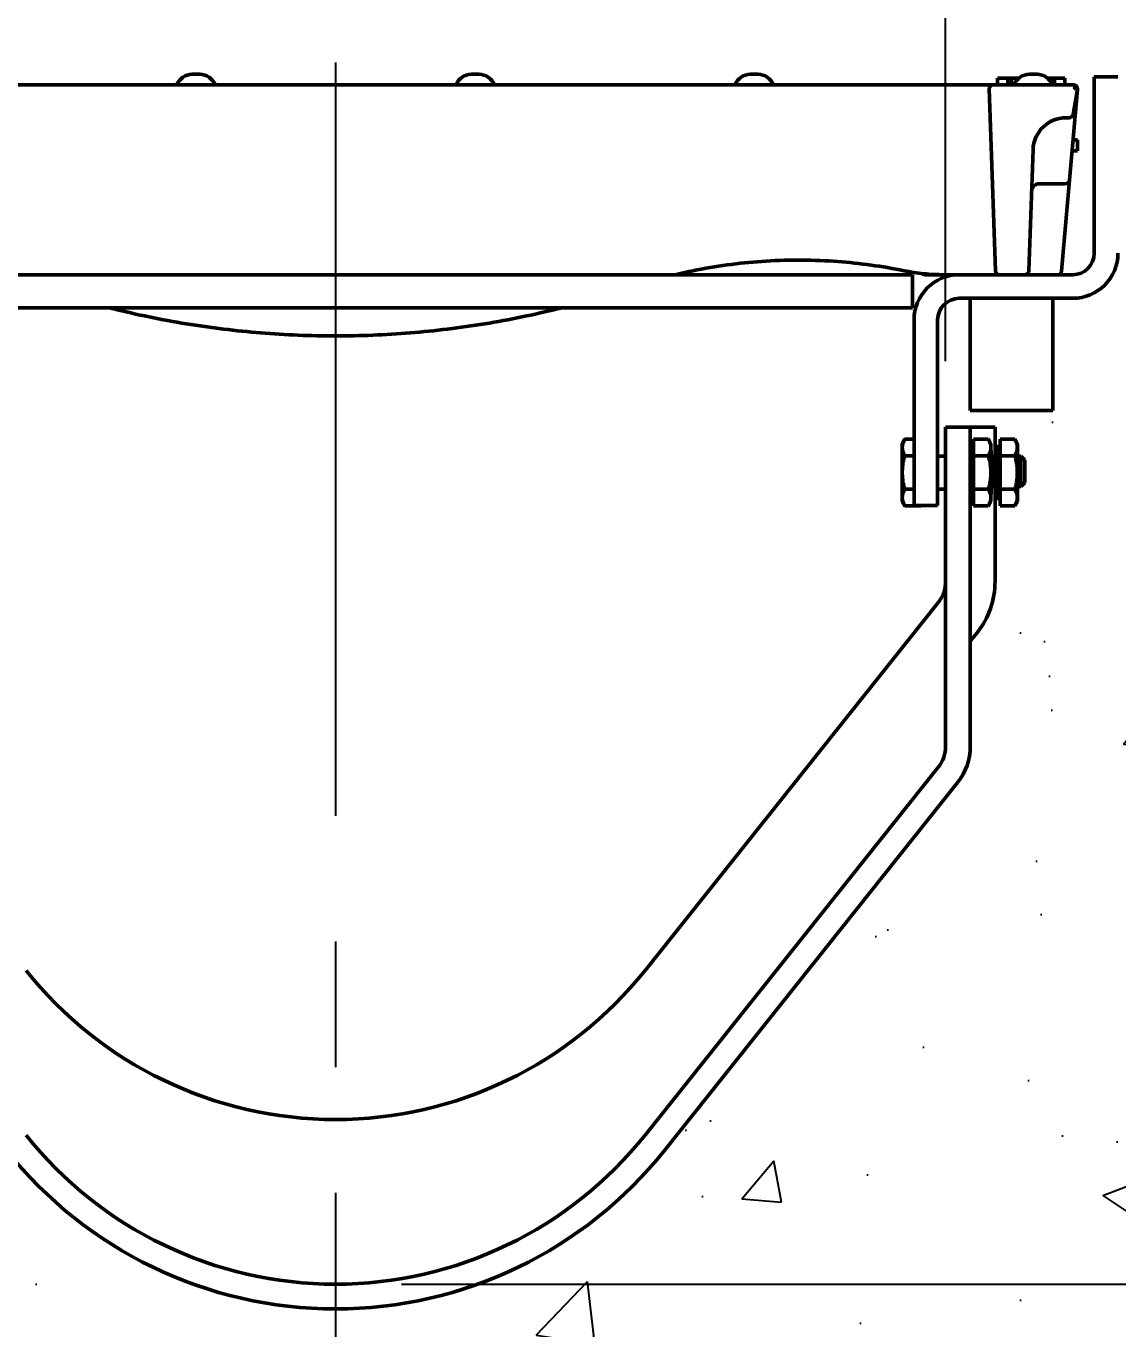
# Model space of a CAD drawing. Header units: inches. Extents: x 31 to 195, y 77 to 126.
# Drawn here: x 38.89 to 47.17, y 83.94 to 93.82 of the extents above; entities that cross this region are included whole.
import ezdxf

# ---------------------------------------------------------------- set-up
doc = ezdxf.new("R2010")
doc.units = ezdxf.units.IN
doc.header["$LTSCALE"] = 8
doc.header["$MEASUREMENT"] = 0
doc.linetypes.add('CENTER2', pattern=[1.125, 0.75, -0.125, 0.125, -0.125])
doc.layers.add('Visible (ANSI)', color=7, linetype='Continuous', lineweight=50)
doc.styles.get("Standard").update_dxf_attribs({"font": 'romans.shx'})
doc.dimstyles.get("Standard").update_dxf_attribs({"dimtxt": 1.5, "dimasz": 0.75, "dimexe": 0.5, "dimexo": 0.5, "dimgap": 0.5, "dimtad": 0, "dimtih": 1, "dimtoh": 1, "dimdec": 5, "dimzin": 0, "dimdsep": 46, "dimlunit": 5, "dimtxsty": 'Standard', "dimcen": 0, "dimclrd": 256, "dimclre": 256, "dimclrt": 256, "dimadec": 0, "dimazin": 0, "dimtfac": 0.75, "dimtdec": 5, "dimtofl": 0, "dimtmove": 0, "dimatfit": 3, "dimfxl": 0, "dimtolj": 1, "dimtzin": 0, "dimlwd": -1, "dimlwe": -1, "dimarcsym": 0})

# ---------------------------------------------------------------- blocks, each defined once
blk = doc.blocks.new('*D1')
for p, q in [((36.6134, 91.283), (36.6134, 101.5042)), ((45.8634, 91.283), (45.8634, 101.5042)), ((37.3634, 101.0042), (45.1134, 101.0042)), ((45.8634, 101.0042), (48.1134, 101.0042))]:
    blk.add_line(p, q)
for points in [[(37.3634, 101.1292), (37.3634, 100.8792), (36.6134, 101.0042)], [(45.1134, 101.1292), (45.1134, 100.8792), (45.8634, 101.0042)]]:
    blk.add_solid(points)
at = {"layer": 'Defpoints', "color": 0}
for p in [(45.8634, 101.0042), (36.6134, 90.783), (45.8634, 90.783)]:
    blk.add_point(p, dxfattribs=at)
at = {"insert": (53.417, 101.0042), "char_height": 1.5, "attachment_point": 5}
blk.add_mtext('\\A1;9{\\H0.750000x;\\S1/4;} [235]', dxfattribs=at)
blk = doc.blocks.new('*D2')
for p, q in [((35.3064, 93.938), (35.3064, 104.4292)), ((47.1704, 101.2542), (47.1704, 104.4292)), ((34.5564, 103.9292), (33.8064, 103.9292)), ((47.9204, 103.9292), (48.6704, 103.9292)), ((47.1704, 93.938), (47.1704, 100.7542))]:
    blk.add_line(p, q)
for points in [[(34.5564, 104.0542), (34.5564, 103.8042), (35.3064, 103.9292)], [(47.9204, 104.0542), (47.9204, 103.8042), (47.1704, 103.9292)]]:
    blk.add_solid(points)
at = {"layer": 'Defpoints', "color": 0}
for p in [(47.1704, 103.9292), (35.3064, 93.438), (47.1704, 93.438)]:
    blk.add_point(p, dxfattribs=at)
at = {"insert": (41.2707, 103.9292), "char_height": 1.5, "attachment_point": 5}
blk.add_mtext('\\A1;11{\\H0.750000x;\\S7/8;} [301]', dxfattribs=at)
blk = doc.blocks.new('*D3')
for p, q in [((51.6759, 93.438), (60.4597, 93.438)), ((59.9597, 92.688), (59.9597, 89.7625)), ((59.9597, 85.0334), (59.9597, 87.2625)), ((41.7384, 84.2834), (60.4597, 84.2834))]:
    blk.add_line(p, q)
for points in [[(59.8347, 92.688), (60.0847, 92.688), (59.9597, 93.438)], [(59.8347, 85.0334), (60.0847, 85.0334), (59.9597, 84.2834)]]:
    blk.add_solid(points)
at = {"layer": 'Defpoints', "color": 0}
for p in [(51.1759, 93.438), (59.9597, 93.438), (41.2384, 84.2834)]:
    blk.add_point(p, dxfattribs=at)
at = {"insert": (59.9597, 88.5125), "char_height": 1.5, "attachment_point": 5}
blk.add_mtext('\\A1;INVERT', dxfattribs=at)
blk = doc.blocks.new('*D4')
for p, q in [((59.9597, 85.0334), (59.9597, 85.7834)), ((41.7384, 84.2834), (60.4597, 84.2834)), ((51.6759, 80.2834), (60.4597, 80.2834)), ((59.9597, 79.5334), (59.9597, 78.7834))]:
    blk.add_line(p, q)
for points in [[(59.8347, 85.0334), (60.0847, 85.0334), (59.9597, 84.2834)], [(59.8347, 79.5334), (60.0847, 79.5334), (59.9597, 80.2834)]]:
    blk.add_solid(points)
at = {"layer": 'Defpoints', "color": 0}
for p in [(41.2384, 84.2834), (59.9597, 84.2834), (51.1759, 80.2834)]:
    blk.add_point(p, dxfattribs=at)
at = {"insert": (59.9597, 82.1298), "char_height": 1.5, "attachment_point": 5}
blk.add_mtext('\\A1;4 [102] MIN.', dxfattribs=at)

msp = doc.modelspace()

# ---------------------------------------------------------------- hatches: boundary and pattern name
h = msp.add_hatch()
h.set_pattern_fill('AR-CONC', color=256, scale=0.5, style=0)
h.paths.add_polyline_path([(33.152893, 88.263344), (32.785266, 88.328167, -0.36397023), (32.570415, 88.584217), (32.570415, 88.873779), (32.249277, 88.873779), (32.249277, 88.741354), (32.011152, 88.741354), (32.011152, 89.349624), (32.249277, 89.349624), (32.249277, 89.217199), (32.570415, 89.217199), (32.570415, 89.50964, -0.22169466), (32.66329, 89.708811), (33.152072, 90.118948), (33.152072, 90.63475), (33.64872, 90.63475), (33.64872, 90.535686), (34.79838, 91.500364), (35.043571, 92.222673, 0.08199533), (35.046357, 92.239549), (35.046357, 92.697955), (35.296357, 92.697955), (35.296357, 93.437955), (31.300857, 93.437955), (31.300857, 80.283403), (51.175857, 80.283403), (51.175857, 93.437955), (47.180357, 93.437955), (47.180357, 92.697955), (47.430357, 92.697955), (47.430357, 92.239549, 0.08199533), (47.433143, 92.222673), (47.678334, 91.500364), (48.827993, 90.535686), (48.827993, 90.63475), (49.324641, 90.63475), (49.324641, 90.118948), (49.813423, 89.708811, -0.22169466), (49.906299, 89.50964), (49.906299, 89.217199), (50.227436, 89.217199), (50.227436, 89.349624), (50.465561, 89.349624), (50.465561, 88.741354), (50.227436, 88.741354), (50.227436, 88.873779), (49.906299, 88.873779), (49.906299, 88.584217, -0.36397023), (49.691447, 88.328167), (49.32382, 88.263344), (49.32382, 80.394874), (48.827496, 80.394874), (48.827496, 88.175829), (48.410975, 88.102385), (48.385796, 88.245182), (48.827496, 88.323066), (48.827496, 90.099807), (48.273085, 89.91161, -0.41421356), (47.864036, 90.113331), (47.369483, 91.570237), (47.253232, 91.667783, -0.22169466), (47.160357, 91.866955), (47.160357, 92.043424, -0.32641956), (46.757357, 91.748955), (46.685857, 91.748955), (46.685857, 90.898955), (46.040857, 90.898955), (46.040857, 91.748927, 0.41879765), (45.813357, 91.524955), (45.813357, 90.577955), (45.848357, 90.577955), (45.848357, 90.797955), (46.253357, 90.797955), (46.253357, 90.705545), (46.422607, 90.705545), (46.422607, 90.170364), (46.253357, 90.170364), (46.253357, 89.613097, -0.16999096), (46.113922, 89.2138), (46.065857, 89.15347), (46.065857, 88.361528, -0.16978527), (45.967269, 88.079566), (43.743115, 85.28786, -0.22836778), (41.238357, 84.080903, -0.22836778), (38.733598, 85.28786), (36.509445, 88.079566, -0.16978527), (36.410857, 88.361528), (36.410857, 89.15347), (36.362792, 89.2138, -0.1695796), (36.223357, 89.612073), (36.223357, 90.170364), (36.054107, 90.170364), (36.054107, 90.705545), (36.223357, 90.705545), (36.223357, 90.797955), (36.628357, 90.797955), (36.628357, 90.577955), (36.663357, 90.577955), (36.663357, 91.524955, 0.41879765), (36.435857, 91.748927), (36.435857, 90.898955), (35.790857, 90.898955), (35.790857, 91.748955), (35.719357, 91.748955, -0.32641956), (35.316357, 92.043424), (35.316357, 91.866955, -0.22169466), (35.223481, 91.667783), (35.10723, 91.570237), (34.612677, 90.113331, -0.41421356), (34.203628, 89.91161), (33.649218, 90.099807), (33.649218, 88.323066), (34.090917, 88.245182), (34.065738, 88.102385), (33.649218, 88.175829), (33.649218, 80.394874), (33.152893, 80.394874)])
h.paths.add_polyline_path([(33.150468, 88.879086), (32.715415, 88.879086), (32.715415, 88.584217, 0.36397023), (32.810445, 88.470964), (33.150468, 88.411009)], flags=17)
h.paths.add_polyline_path([(33.150468, 89.928318), (32.756494, 89.597735, 0.22169466), (32.715415, 89.50964), (32.715415, 89.211733), (33.150468, 89.211733)], flags=17)
h.paths.add_polyline_path([(34.708536, 91.235692), (33.681562, 90.373959), (34.290417, 90.167281, 0.41421356), (34.357006, 90.200119)], flags=17)
h.paths.add_polyline_path([(47.768178, 91.235692), (48.119707, 90.200119, 0.41421356), (48.186297, 90.167281), (48.795151, 90.373959)], flags=17)
h.paths.add_polyline_path([(49.761299, 89.50964, 0.22169466), (49.720219, 89.597735), (49.326246, 89.928318), (49.326246, 89.211733), (49.761299, 89.211733)], flags=17)
h.paths.add_polyline_path([(49.761299, 88.879086), (49.326246, 88.879086), (49.326246, 88.411009), (49.666268, 88.470964, 0.36397023), (49.761299, 88.584217)], flags=17)

# ---------------------------------------------------------------- linework, layer by layer
at = {"linetype": 'CENTER2', "ltscale": 0.952448}
msp.add_line((41.238357, 93.548305), (41.238357, 80.068344), dxfattribs=at)
at = {"layer": 'Visible (ANSI)'}
for p, q in [((40.151976, 93.457955), (40.208738, 93.457955)), ((42.267976, 93.457955), (42.324738, 93.457955)), ((44.383976, 93.457955), (44.440738, 93.457955)), ((46.833357, 93.377955), (46.224137, 93.377955)), ((46.335736, 93.427955), (46.256849, 93.427955)), ((46.256849, 93.377955), (46.256849, 93.427955)), ((46.335736, 93.427955), (46.363357, 93.427955)), ((46.335736, 93.377955), (46.335736, 93.427955)), ((46.363357, 93.427955), (46.413433, 93.427955)), ((46.363357, 93.377955), (46.363357, 93.427955)), ((46.413433, 93.427955), (46.418735, 93.427955)), ((46.413433, 93.423151), (46.413433, 93.427955)), ((46.499976, 93.457955), (46.556738, 93.457955)), ((46.637978, 93.427955), (46.663357, 93.427955)), ((46.663357, 93.398203), (46.663357, 93.427955)), ((46.668387, 93.427955), (46.688357, 93.427955)), ((46.668387, 93.389163), (46.668387, 93.427955)), ((46.688357, 93.377955), (46.688357, 93.427955)), ((46.767645, 93.427955), (46.688357, 93.427955)), ((46.767645, 93.377955), (46.767645, 93.427955)), ((46.991357, 93.437955), (46.991357, 92.101955)), ((47.170357, 93.437955), (46.991357, 93.437955)), ((46.194155, 93.346908), (46.242346, 91.966908)), ((46.803128, 92.655514), (46.863262, 93.34284)), ((46.829646, 93.152745), (46.863357, 93.343927)), ((46.863357, 93.347955), (46.863357, 93.343927)), ((46.776335, 93.127955), (46.800102, 93.127955)), ((46.82773, 93.141878), (46.829646, 93.152745)), ((46.494368, 91.966908), (46.526487, 92.886679)), ((46.863357, 92.877955), (46.822589, 92.877955)), ((46.863357, 92.960955), (46.829851, 92.960955)), ((46.863357, 92.960955), (46.863357, 92.877955)), ((46.575393, 92.627955), (46.578372, 92.627955)), ((46.578372, 92.627955), (46.773227, 92.627955)), ((46.795651, 92.57005), (46.803113, 92.65534)), ((46.803128, 92.655514), (46.803113, 92.65534)), ((46.742746, 91.96534), (46.795651, 92.57005)), ((45.613357, 91.937955), (36.863357, 91.937955)), ((45.613357, 91.687955), (45.613357, 91.937955)), ((45.848357, 91.937955), (45.707081, 91.937955)), ((46.827357, 91.937955), (45.967357, 91.937955)), ((45.613357, 91.687955), (36.863357, 91.687955)), ((45.967357, 91.758955), (46.827357, 91.758955)), ((46.050857, 91.758955), (46.050857, 90.908955)), ((46.675857, 91.758955), (46.675857, 90.908955)), ((45.624357, 91.594955), (45.624357, 90.187955)), ((45.803357, 90.187955), (45.803357, 91.594955)), ((46.675857, 90.908955), (46.050857, 90.908955)), ((45.863357, 88.361528), (45.863357, 90.782955)), ((45.863357, 90.782955), (46.050857, 90.782955)), ((46.050857, 90.782955), (46.050857, 88.361528)), ((46.140857, 90.782955), (46.050857, 90.782955)), ((46.148357, 90.782955), (46.140857, 90.782955)), ((46.148357, 90.782955), (46.238357, 90.782955)), ((46.238357, 89.612584), (46.238357, 90.782955)), ((46.238357, 90.557869), (46.238357, 90.782955)), ((45.534857, 90.656955), (45.554417, 90.690834)), ((45.534857, 90.656955), (45.534857, 90.627614)), ((45.534857, 90.627614), (45.534857, 90.437955)), ((45.535357, 90.656955), (45.554917, 90.690834)), ((45.535357, 90.656955), (45.535357, 90.627614)), ((45.535357, 90.627614), (45.535357, 90.437955)), ((45.554417, 90.690834), (45.554917, 90.690834)), ((45.554917, 90.690834), (45.624357, 90.690834)), ((46.075861, 90.63483), (46.050857, 90.63483)), ((46.075279, 90.63483), (46.07586, 90.690545)), ((46.07586, 90.690545), (46.075861, 90.690502)), ((46.07586, 90.690545), (46.075861, 90.690545)), ((46.075861, 90.690545), (46.187573, 90.690545)), ((46.075861, 90.690545), (46.075861, 90.56425)), ((46.207111, 90.656705), (46.187573, 90.690545)), ((46.207122, 90.656693), (46.188451, 90.689033)), ((46.207111, 90.656705), (46.207111, 90.627398)), ((46.207111, 90.627398), (46.207111, 90.437955)), ((46.251353, 90.544873), (46.251353, 90.63483)), ((46.276357, 90.63483), (46.251353, 90.63483)), ((46.276357, 90.690545), (46.276357, 90.56425)), ((46.276357, 90.690545), (46.388069, 90.690545)), ((46.407607, 90.656705), (46.388069, 90.690545)), ((46.407607, 90.656705), (46.407607, 90.627398)), ((46.407607, 90.627398), (46.407607, 90.437955)), ((45.554917, 90.564394), (45.624357, 90.564394)), ((45.863357, 90.562955), (45.803357, 90.562955)), ((46.075861, 90.56425), (46.187573, 90.56425)), ((46.075861, 90.56425), (46.075861, 90.311659)), ((46.207111, 90.562955), (46.233271, 90.562955)), ((46.233271, 90.562955), (46.263271, 90.532955)), ((46.233271, 90.562955), (46.233271, 90.332456)), ((46.263271, 90.532955), (46.263271, 90.362456)), ((46.276357, 90.56425), (46.276357, 90.311659)), ((46.276357, 90.56425), (46.388069, 90.56425)), ((46.407607, 90.562955), (46.433767, 90.562955)), ((46.433767, 90.562955), (46.463767, 90.532955)), ((46.433767, 90.562955), (46.433767, 90.332456)), ((46.463767, 90.532955), (46.463767, 90.362456)), ((45.534857, 90.437955), (45.534857, 90.248295)), ((45.535357, 90.437955), (45.535357, 90.248295)), ((46.207111, 90.437955), (46.207111, 90.248512)), ((46.407607, 90.437955), (46.407607, 90.248512)), ((45.554917, 90.311515), (45.624357, 90.311515)), ((45.863357, 90.312955), (45.803357, 90.312955)), ((46.075861, 90.311659), (46.075861, 90.185364)), ((46.075861, 90.311659), (46.187573, 90.311659)), ((46.207111, 90.332456), (46.233271, 90.332456)), ((46.233271, 90.332456), (46.263271, 90.362456)), ((46.251353, 90.24108), (46.251353, 90.350538)), ((46.276357, 90.311659), (46.388069, 90.311659)), ((46.276357, 90.311659), (46.276357, 90.185364)), ((46.407607, 90.332456), (46.433767, 90.332456)), ((46.433767, 90.332456), (46.463767, 90.362456)), ((45.534857, 90.248295), (45.534857, 90.218955)), ((45.534857, 90.218955), (45.554417, 90.185075)), ((45.535357, 90.248295), (45.535357, 90.218955)), ((45.535357, 90.218955), (45.554917, 90.185075)), ((46.075861, 90.24108), (46.050857, 90.24108)), ((46.07586, 90.185364), (46.075279, 90.24108)), ((46.207111, 90.219205), (46.187573, 90.185364)), ((46.207122, 90.219217), (46.188451, 90.186877)), ((46.207111, 90.248512), (46.207111, 90.219205)), ((46.276357, 90.24108), (46.251353, 90.24108)), ((46.407607, 90.219205), (46.388069, 90.185364)), ((46.407607, 90.248512), (46.407607, 90.219205)), ((45.554417, 90.185075), (45.554917, 90.185075)), ((45.554917, 90.185075), (45.676796, 90.185075)), ((45.624357, 90.187955), (45.803357, 90.187955)), ((45.678459, 90.187955), (45.676796, 90.185075)), ((46.075861, 90.185407), (46.07586, 90.185364)), ((46.07586, 90.185364), (46.075861, 90.185364)), ((46.075861, 90.185364), (46.187573, 90.185364)), ((46.276357, 90.185364), (46.388069, 90.185364)), ((45.808887, 89.454357), (43.584733, 86.662651)), ((45.808888, 89.454356), (45.808887, 89.454357)), ((46.102189, 89.223146), (46.050857, 89.158715)), ((43.584735, 85.414042), (45.808888, 88.205747)), ((45.955537, 88.088912), (43.731384, 85.297207))]:
    msp.add_line(p, q, dxfattribs=at)
for centre, radius, start, end in [((40.151976, 93.332955), 0.125, 90, 158.899804), ((40.208738, 93.332955), 0.125, 21.100196, 90), ((42.267976, 93.332955), 0.125, 90, 158.899804), ((42.324738, 93.332955), 0.125, 21.100196, 90), ((44.383976, 93.332955), 0.125, 90, 158.899804), ((44.440738, 93.332955), 0.125, 21.100196, 90), ((46.224137, 93.347955), 0.03, 90, 182), ((46.499976, 93.332955), 0.125, 90, 158.899804), ((46.556738, 93.332955), 0.125, 21.100196, 90), ((46.833357, 93.347955), 0.03, 35.5696882, 90), ((46.776335, 92.877955), 0.25, 90, 178), ((46.800102, 93.157955), 0.03, 270, 350), ((46.575393, 92.567955), 0.06, 90, 178), ((46.827357, 92.101955), 0.164, 270, 0), ((46.827357, 92.101955), 0.343, 270, 0), ((45.967357, 91.594955), 0.343, 90, 180), ((45.677642, 91.92254), 0.025, 53.9293791, 83.5725947), ((45.707081, 91.962955), 0.025, 233.9293791, 270), ((46.71286, 91.967955), 0.03, 270, 355), ((45.967357, 91.594955), 0.164, 90, 180), ((46.226353, 90.587955), 0.025, 298.6956878, 0), ((46.226353, 90.287955), 0.025, 0, 61.3043122), ((45.613376, 89.612585), 0.624981, 321.4555558, 359.9998644), ((45.613357, 88.361528), 0.25, 321.4556496, 0), ((45.613357, 88.361528), 0.4375, 321.4556496, 0), ((41.238357, 88.53201), 2.999998, 218.5443255, 269.9999849), ((41.238356, 88.53201), 2.999998, 270.0000151, 321.4556745), ((41.238357, 87.283403), 3, 218.5443504, 321.4556496), ((41.238357, 87.283403), 3.1875, 218.5443504, 321.4556496)]:
    msp.add_arc(centre, radius, start, end, dxfattribs=at)
msp.add_ellipse((46.833604, 93.347955), major_axis=(0.035661, 0.029923), ratio=0.06024019, start_param=4.66188444, end_param=5.40486566, dxfattribs=at)
at = {"layer": 'Visible (ANSI)', "extrusion": (0, 0, -1)}
for major_axis, start_param, end_param in [((0, 0.21875), 0.01043469, 0.52359878), ((0, 0.21875), 0.52359878, 1.57079633), ((0, 0.21875), 1.57079633, 2.61799388), ((0, -0.21875), 5.75958653, 6.27275062)]:
    msp.add_ellipse((46.207108, 90.437955), major_axis=major_axis, ratio=0.00602425, start_param=start_param, end_param=end_param, dxfattribs=at)
at = {"layer": 'Visible (ANSI)'}
for points, knots in [([(36.407415, 93.377955), (36.895367, 93.377955), (37.38332, 93.377955), (38.188477, 93.377955), (38.505681, 93.377955), (38.822886, 93.377955), (39.225464, 93.377955), (39.628043, 93.377955), (40.4332, 93.377955), (40.835778, 93.377955), (41.238357, 93.377955)], [0, 0, 0, 0, 3.71819665, 3.71819665, 6.13529592, 6.13529592, 6.13529592, 9.20294387, 9.20294387, 12.27059183, 12.27059183, 12.27059183, 12.27059183]), ([(46.069298, 93.377955), (45.581346, 93.377955), (45.093394, 93.377955), (44.288237, 93.377955), (43.971032, 93.377955), (43.653828, 93.377955), (43.251249, 93.377955), (42.848671, 93.377955), (42.043514, 93.377955), (41.640935, 93.377955), (41.238357, 93.377955)], [0, 0, 0, 0, 3.71819665, 3.71819665, 6.13529592, 6.13529592, 6.13529592, 9.20294387, 9.20294387, 12.27059183, 12.27059183, 12.27059183, 12.27059183]), ([(46.224137, 93.377955), (46.222436, 93.377955), (46.219885, 93.377955), (46.204064, 93.377955), (46.192684, 93.377955), (46.161265, 93.377955), (46.139237, 93.377955), (46.100519, 93.377955), (46.084795, 93.377955), (46.069298, 93.377955)], [0, 0, 0, 0, 0.158272852, 0.158272852, 0.307808565, 0.307808565, 0.496739941, 0.496739941, 0.614822051, 0.614822051, 0.614822051, 0.614822051]), ([(46.863357, 93.347955), (46.863357, 93.348351), (46.863349, 93.348749), (46.863252, 93.351187), (46.862949, 93.35327), (46.861654, 93.358474), (46.860062, 93.362185), (46.857759, 93.365405)], [0.0170382759, 0.0170382759, 0.0170382759, 0.0170382759, 0.021207407, 0.021207407, 0.042414814, 0.042414814, 0.078548741, 0.078548741, 0.078548741, 0.078548741]), ([(46.863262, 93.34284), (46.863262, 93.342843), (46.863262, 93.342847), (46.863283, 93.34308), (46.863299, 93.343268), (46.863327, 93.343584), (46.863337, 93.343702), (46.863353, 93.343883), (46.863355, 93.343909), (46.863357, 93.343927)], [-0.00003828769, -0.00003828769, -0.00003828769, -0.00003828769, 0, 0, 0.00249710621, 0.00249710621, 0.00514720095, 0.00514720095, 0.00840799132, 0.00840799132, 0.00840799132, 0.00840799132]), ([(46.773227, 92.627955), (46.776952, 92.627955), (46.780729, 92.628649), (46.786935, 92.631123), (46.789445, 92.632537), (46.791808, 92.634401), (46.794171, 92.636266), (46.796352, 92.638553), (46.800776, 92.645203), (46.802656, 92.650112), (46.803113, 92.65534)], [-0.0002239267, -0.0002239267, -0.0002239267, -0.0002239267, 0.006465869, 0.006465869, 0.0112888016, 0.0112888016, 0.0112888016, 0.0161117342, 0.0161117342, 0.0228015299, 0.0228015299, 0.0228015299, 0.0228015299]), ([(43.812408, 91.93796), (43.868181, 91.951387), (43.924276, 91.963622), (44.153179, 92.008397), (44.328028, 92.030738), (44.683973, 92.052635), (44.865941, 92.051429), (45.215192, 92.025318), (45.382892, 92.002031), (45.548401, 91.968252)], [0.90522278, 0.90522278, 0.90522278, 0.90522278, 1.34436785, 1.34436785, 2.6887357, 2.6887357, 4.08063854, 4.08063854, 5.37747139, 5.37747139, 5.37747139, 5.37747139]), ([(45.548401, 91.968252), (45.597633, 91.958204), (45.647496, 91.95061), (45.747736, 91.940486), (45.79811, 91.937955), (45.848357, 91.937955)], [0, 0, 0, 0, 0.375224408, 0.375224408, 0.750448816, 0.750448816, 0.750448816, 0.750448816]), ([(46.242346, 91.966908), (46.242425, 91.964631), (46.242765, 91.962353), (46.243936, 91.958019), (46.244741, 91.955952), (46.247089, 91.9515), (46.248758, 91.949155), (46.252147, 91.945679), (46.253607, 91.94443), (46.257037, 91.942048), (46.259089, 91.940928), (46.26338, 91.939233), (46.265601, 91.938624), (46.269375, 91.938064), (46.270855, 91.937955), (46.272327, 91.937955)], [-0.0228780807, -0.0228780807, -0.0228780807, -0.0228780807, -0.0190145396, -0.0190145396, -0.0153630691, -0.0153630691, -0.0108643819, -0.0108643819, -0.0080506008, -0.0080506008, -0.00486289, -0.00486289, -0.0018703423, -0.0018703423, 0, 0, 0, 0]), ([(46.464386, 91.937955), (46.469789, 91.937955), (46.475104, 91.939504), (46.48222, 91.943609), (46.484635, 91.945616), (46.48665, 91.947847), (46.488664, 91.950077), (46.49025, 91.952497), (46.493273, 91.958829), (46.494226, 91.962861), (46.494368, 91.966908)], [-0.0226652988, -0.0226652988, -0.0226652988, -0.0226652988, -0.0157997343, -0.0157997343, -0.0112262721, -0.0112262721, -0.0112262721, -0.0066528099, -0.0066528099, 0.0002127546, 0.0002127546, 0.0002127546, 0.0002127546]), ([(41.238357, 91.473955), (41.04973, 91.473955), (40.860493, 91.481591), (40.482617, 91.512289), (40.293982, 91.535352), (40.106597, 91.566052), (39.919211, 91.596752), (39.733079, 91.63509), (39.539655, 91.683188), (39.530195, 91.685562), (39.520741, 91.687955)], [0, 0, 0, 0, 1.43117537, 1.43117537, 2.86235074, 2.86235074, 2.86235074, 4.29352612, 4.29352612, 4.36716823, 4.36716823, 4.36716823, 4.36716823]), ([(41.238357, 91.473955), (41.426983, 91.473955), (41.61622, 91.481591), (41.994097, 91.512289), (42.182731, 91.535352), (42.370117, 91.566052), (42.557502, 91.596752), (42.743635, 91.63509), (42.937058, 91.683188), (42.946518, 91.685562), (42.955972, 91.687955)], [0, 0, 0, 0, 1.43117537, 1.43117537, 2.86235074, 2.86235074, 2.86235074, 4.29352612, 4.29352612, 4.36716823, 4.36716823, 4.36716823, 4.36716823]), ([(45.808888, 89.454356), (45.828078, 89.478444), (45.842907, 89.506408), (45.859521, 89.559827), (45.863357, 89.585141), (45.863357, 89.610142)], [-0.578244297, -0.578244297, -0.578244297, -0.578244297, -0.259087441, -0.259087441, 0, 0, 0, 0])]:
    msp.add_open_spline(points, degree=3, knots=knots, dxfattribs=at)
for points in [[(46.663356, 93.427955), (46.667045, 93.427955), (46.66785, 93.427955), (46.668387, 93.427955)], [(45.848357, 91.937955), (45.888023, 91.937955), (45.92769, 91.937955), (45.967357, 91.937955)]]:
    msp.add_open_spline(points, degree=3, dxfattribs=at)
for points, weights in [([(45.535357, 90.637362), (45.534857, 90.632478), (45.534857, 90.627614)], [1.01023823293, 1.00609925116, 1]), ([(45.534857, 90.627614), (45.534857, 90.62275), (45.535357, 90.617866)], [1, 1.00609925116, 1.01023823293]), ([(45.554917, 90.690834), (45.535357, 90.656955), (45.535357, 90.627614)], [1, 1.0379548493, 1]), ([(45.535357, 90.627614), (45.535357, 90.598274), (45.554917, 90.564394)], [1, 1.0379548493, 1]), ([(45.554417, 90.690834), (45.550933, 90.684799), (45.5481, 90.679026)], [1, 1.00655604701, 1.01084720544]), ([(46.187573, 90.690545), (46.207111, 90.656705), (46.207111, 90.627398)], [1, 1.0379548493, 1]), ([(46.207111, 90.627398), (46.207111, 90.598091), (46.187573, 90.56425)], [1, 1.0379548493, 1]), ([(46.187723, 90.690285), (46.188455, 90.689036), (46.189159, 90.687798)], [1.00028041833, 1.00162399476, 1.0028710211]), ([(46.207111, 90.637612), (46.207714, 90.632494), (46.207767, 90.627398)], [1.0106402846, 1.00639897296, 1]), ([(46.207767, 90.627398), (46.20783, 90.621316), (46.207111, 90.615196)], [1, 1.00764632889, 1.01221182112]), ([(46.388069, 90.690545), (46.407607, 90.656705), (46.407607, 90.627398)], [1, 1.0379548493, 1]), ([(46.407607, 90.627398), (46.407607, 90.598091), (46.388069, 90.56425)], [1, 1.0379548493, 1]), ([(45.554917, 90.564394), (45.535357, 90.496635), (45.535357, 90.437955)], [1, 1.0379548493, 1]), ([(46.187573, 90.56425), (46.207111, 90.496568), (46.207111, 90.437955)], [1, 1.0379548493, 1]), ([(46.388069, 90.56425), (46.407607, 90.496568), (46.407607, 90.437955)], [1, 1.0379548493, 1]), ([(45.535357, 90.45745), (45.534857, 90.447683), (45.534857, 90.437955)], [1.01023823293, 1.00609925116, 1]), ([(45.534857, 90.437955), (45.534857, 90.428226), (45.535357, 90.418459)], [1, 1.00609925116, 1.01023823293]), ([(45.535357, 90.437955), (45.535357, 90.379274), (45.554917, 90.311515)], [1, 1.0379548493, 1]), ([(46.207111, 90.437955), (46.207111, 90.379341), (46.187573, 90.311659)], [1, 1.0379548493, 1]), ([(46.207111, 90.469604), (46.208426, 90.453697), (46.208426, 90.437955)], [1.01465317255, 1.00991855229, 1]), ([(46.208426, 90.437955), (46.208426, 90.422212), (46.207111, 90.406306)], [1, 1.00991855229, 1.01465317255]), ([(46.407607, 90.437955), (46.407607, 90.379341), (46.388069, 90.311659)], [1, 1.0379548493, 1]), ([(45.554917, 90.311515), (45.535357, 90.277635), (45.535357, 90.248295)], [1, 1.0379548493, 1]), ([(46.187573, 90.311659), (46.207111, 90.277818), (46.207111, 90.248512)], [1, 1.0379548493, 1]), ([(46.388069, 90.311659), (46.407607, 90.277818), (46.407607, 90.248512)], [1, 1.0379548493, 1]), ([(45.535357, 90.258043), (45.534857, 90.253159), (45.534857, 90.248295)], [1.01023823293, 1.00609925116, 1]), ([(45.534857, 90.248295), (45.534857, 90.243431), (45.535357, 90.238547)], [1, 1.00609925116, 1.01023823293]), ([(45.535357, 90.248295), (45.535357, 90.218955), (45.554917, 90.185075)], [1, 1.0379548493, 1]), ([(46.207111, 90.248512), (46.207111, 90.219205), (46.187573, 90.185364)], [1, 1.0379548493, 1]), ([(46.207111, 90.260713), (46.20783, 90.254593), (46.207767, 90.248512)], [1.01221182112, 1.00764632889, 1]), ([(46.207767, 90.248512), (46.207714, 90.243416), (46.207111, 90.238298)], [1, 1.00639897296, 1.0106402846]), ([(46.407607, 90.248512), (46.407607, 90.219205), (46.388069, 90.185364)], [1, 1.0379548493, 1]), ([(45.5481, 90.196883), (45.550933, 90.19111), (45.554417, 90.185075)], [1.01084720544, 1.00655604701, 1]), ([(45.676796, 90.185075), (45.677632, 90.186523), (45.67843, 90.187955)], [1, 1.0015651048, 1.00300113238]), ([(46.189159, 90.188111), (46.188455, 90.186874), (46.187723, 90.185624)], [1.0028710211, 1.00162399476, 1.00028041833])]:
    msp.add_rational_spline(points, weights, degree=2, dxfattribs=at)

# ---------------------------------------------------------------- dimensions: what is measured, and where the dimension line sits
for base, p1, p2, picture, middle in [((47.170357, 103.929241), (35.306357, 93.437955), (47.170357, 93.437955), '*D2', (41.270711, 103.929241)), ((45.863357, 101.004171), (36.613357, 90.782955), (45.863357, 90.782955), '*D1', (53.416964, 101.004171))]:
    dim = msp.add_linear_dim(base=base, p1=p1, p2=p2, dimstyle='Standard')
    dim.commit()
    dim.dimension.update_dxf_attribs({"geometry": picture, "text_midpoint": middle, "dimtype": 160})
for base, p1, p2, text, picture, middle in [((59.959737, 93.437955), (41.238357, 84.283403), (51.175857, 93.437955), 'INVERT', '*D3', (59.959737, 88.512461)), ((59.959737, 84.283403), (51.175857, 80.283403), (41.238357, 84.283403), '<> MIN.', '*D4', (59.959737, 82.129849))]:
    dim = msp.add_linear_dim(base=base, p1=p1, p2=p2, angle=90, text=text, dimstyle='Standard')
    dim.commit()
    dim.dimension.update_dxf_attribs({"geometry": picture, "text_midpoint": middle, "dimtype": 160})

doc.saveas('drawing.dxf')
